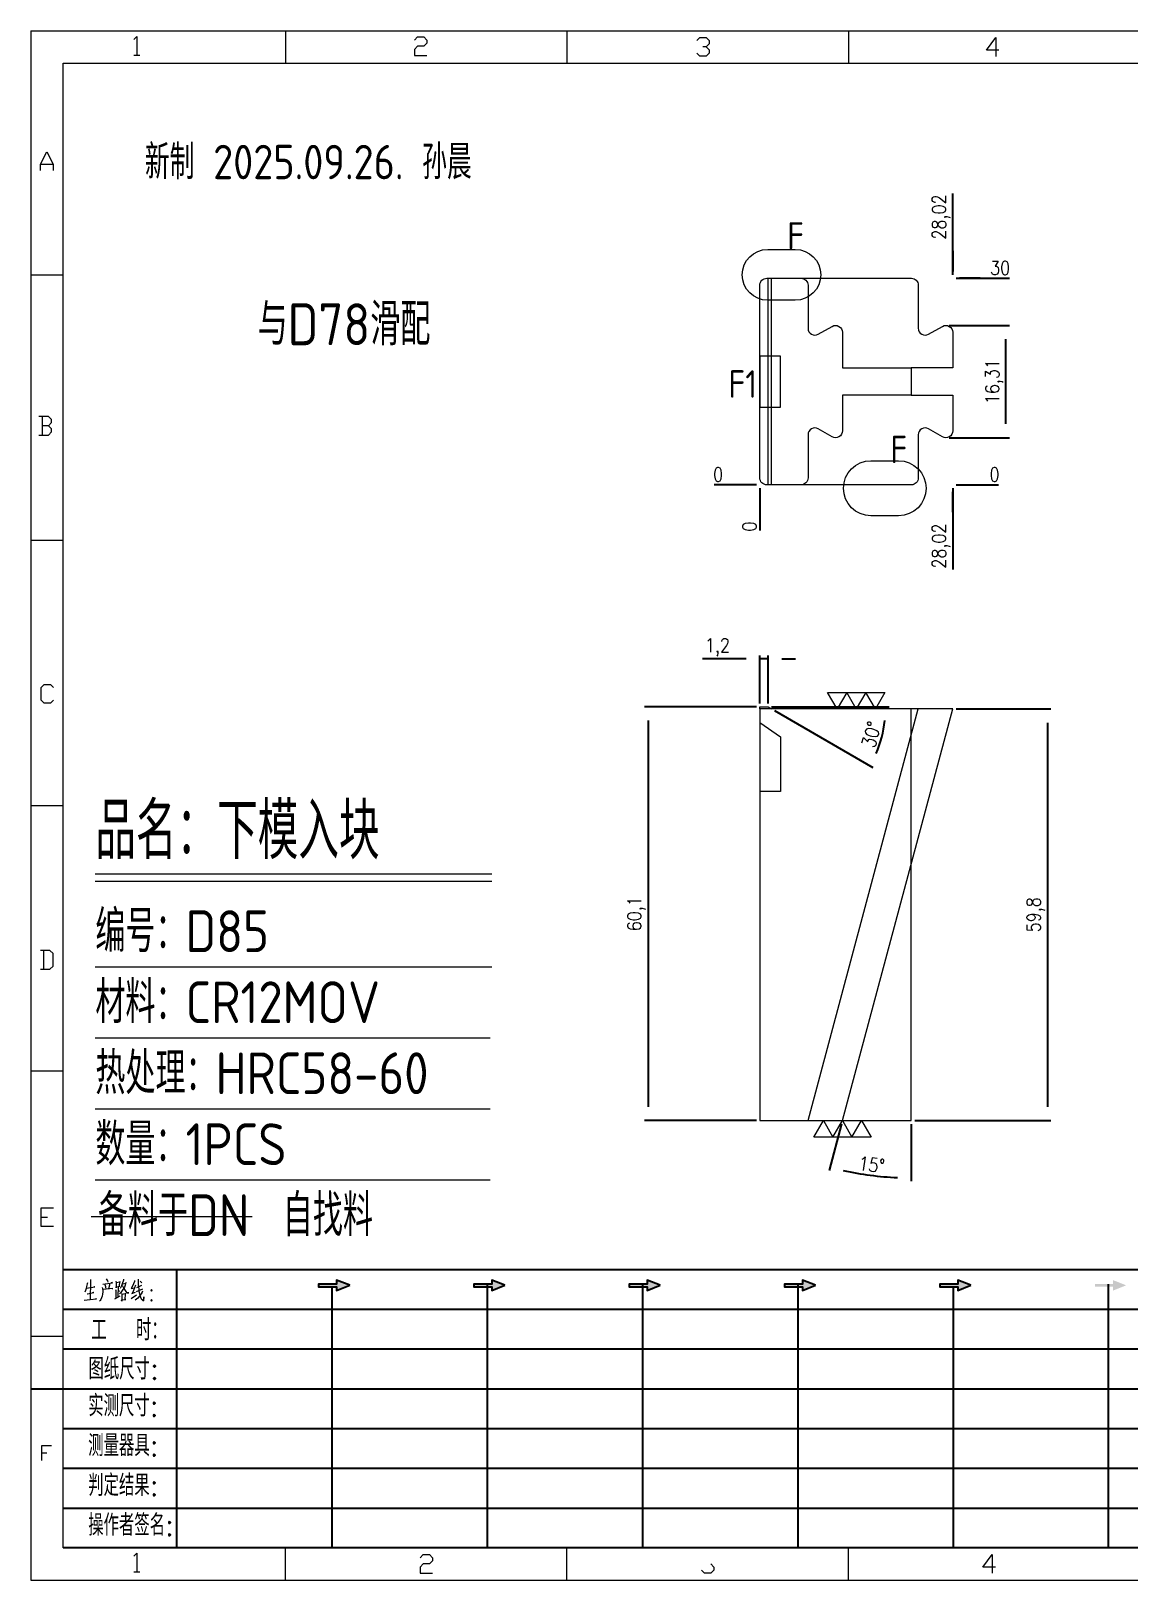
# Model space of a CAD drawing. Header units: millimetres. Extents: x 88508 to 142116, y -5268 to 20283.
# Drawn here: x 111792.8 to 111952.1, y -3084.3 to -2859.3 of the extents above; entities that cross this region are included whole.
import ezdxf
from ezdxf.enums import TextEntityAlignment as Align

# ---------------------------------------------------------------- set-up
doc = ezdxf.new("R2010")
doc.units = ezdxf.units.MM
doc.linetypes.add('HIDDEN', pattern=[0])
for name, color, linetype in [('DIM', 4, 'Continuous'), ('LB', 7, 'Continuous'), ('LB_P', 2, 'Continuous'), ('TEXT', 4, 'Continuous')]:
    doc.layers.add(name, color=color, linetype=linetype)
doc.styles.add('chinesef_fs', font='simplex.shx', dxfattribs={"bigfont": 'gbcbig.shx'})
doc.styles.add('gbenor', font='gbenor.shx', dxfattribs={"bigfont": 'gbcbig.shx'})
doc.styles.add('GBENOR_', font='gbenor.shx', dxfattribs={"bigfont": 'gbcbig'})
doc.styles.get("Standard").update_dxf_attribs({"font": 'txt.shx', "width": 0.85, "bigfont": 'ctxt.shx'})
doc.styles.add('TXT', font='txt.shx', dxfattribs={"width": 0.8, "bigfont": 'ctxt.shx'})
doc.dimstyles.new('T-2-WX', dxfattribs={"dimtxt": 2, "dimasz": 2, "dimexe": 0.5, "dimexo": 0.5, "dimgap": 0.5, "dimtad": 1, "dimtxsty": 'Standard', "dimblk": 'OPEN30', "dimcen": 0, "dimazin": 3, "dimtfac": 1, "dimtmove": 0, "dimatfit": 3, "dimldrblk": 'OPEN30', "dimlwd": -1, "dimlwe": -1})

# ---------------------------------------------------------------- blocks, each defined once
blk = doc.blocks.new('U40')
for points in [[(351.8, 337.7), (351.8, 333.2), (367, 339.3), (351.8, 345.3), (351.8, 340.8), (331.2, 340.8), (331.2, 337.7)], [(545.7, 339.3), (530.6, 345.3), (530.6, 340.8), (509.9, 340.8), (509.9, 337.7), (530.6, 337.7), (530.6, 333.2)], [(724.5, 339.3), (709.3, 345.3), (709.3, 340.8), (688.7, 340.8), (688.7, 337.7), (709.3, 337.7), (709.3, 333.2)], [(903.3, 339.3), (888.1, 345.3), (888.1, 340.8), (867.5, 340.8), (867.5, 337.7), (888.1, 337.7), (888.1, 333.2)], [(1082.1, 339.3), (1066.9, 345.3), (1066.9, 340.8), (1046.3, 340.8), (1046.3, 337.7), (1066.9, 337.7), (1066.9, 333.2)], [(1245.7, 337.7), (1245.7, 333.2), (1260.9, 339.3), (1245.7, 345.3), (1245.7, 340.8), (1225.1, 340.8), (1225.1, 337.7)]]:
    blk.add_hatch(color=3).paths.add_polyline_path(points)
at = {"color": 254, "lineweight": 18}
for p, q in [((0, 1783.5), (0, 0)), ((0, 1783.5), (2530.2, 1783.5)), ((941.1, 1783.5), (941.1, 1746.5)), ((37, 37), (37, 1746.5)), ((37, 1746.5), (2493.2, 1746.5)), ((0, 1502.7), (37, 1502.7)), ((0, 1197.2), (37, 1197.2)), ((0, 891.7), (37, 891.7)), ((0, 586.3), (37, 586.3)), ((0, 280.8), (37, 280.8)), ((37, 37), (2493.2, 37)), ((941.1, 0), (941.1, 37)), ((0, 0), (2530.2, 0))]:
    blk.add_line(p, q, dxfattribs=at)
at = {"color": 254, "linetype": 'Continuous', "lineweight": 18}
for p, q in [((293.1, 1783.5), (293.1, 1746.5)), ((617.1, 1783.5), (617.1, 1746.5)), ((293.1, 0), (293.1, 37)), ((617.1, 0), (617.1, 37))]:
    blk.add_line(p, q, dxfattribs=at)
for p, q in [((38, 357.6), (1598.2, 357.6)), ((38, 311.8), (1598.2, 311.8)), ((37.1, 266), (1598.2, 266)), ((0.1, 220.2), (1598.2, 220.2)), ((37.1, 174.4), (1598.2, 174.4)), ((37.1, 128.6), (1598.2, 128.6)), ((37.1, 82.8), (1598.2, 82.8))]:
    blk.add_line(p, q)
at = {"color": 254}
for p, q in [((167.8, 37), (167.8, 357.6)), ((525.5, 37), (525.5, 340.8)), ((704.3, 37), (704.3, 340.8)), ((883.1, 37), (883.1, 340.8)), ((1240.6, 37), (1240.6, 340.8)), ((346.7, 37), (346.7, 337.9)), ((1061.9, 37), (1061.9, 337.7)), ((1598.2, 37), (38, 37))]:
    blk.add_line(p, q, dxfattribs=at)
at = {"color": 92, "lineweight": 18}
for points in [[(118.3, 1773.7), (121.9, 1777.3), (121.9, 1755.8)], [(441.4, 1773.1), (445, 1776.7), (452.2, 1776.7), (455.8, 1773.1), (455.8, 1769.5), (452.2, 1765.9), (445, 1765.9), (441.4, 1762.3), (441.4, 1755.1), (455.8, 1755.1)], [(766.4, 1772.4), (770, 1776), (777.2, 1776), (780.8, 1772.4), (780.8, 1768.8), (777.2, 1765.2), (773.6, 1765.2)], [(1114.4, 1761.4), (1100, 1761.4), (1110.8, 1775.8), (1110.8, 1754.2)], [(118.3, 1755.8), (125.5, 1755.8)], [(777.2, 1765.2), (780.8, 1761.6), (780.8, 1758), (777.2, 1754.4), (770, 1754.4), (766.4, 1758)], [(11.1, 1622.8), (11.1, 1630), (18.3, 1644.4), (25.5, 1630), (25.5, 1622.8)], [(11.1, 1630), (25.5, 1630)], [(20, 1329), (23.6, 1332.6), (23.6, 1336.2), (20, 1339.8), (9.2, 1339.8)], [(12.8, 1339.8), (12.8, 1318.2)], [(9.2, 1318.2), (20, 1318.2), (23.6, 1321.8), (23.6, 1325.4), (20, 1329), (12.8, 1329)], [(26.1, 1013.2), (22.5, 1009.6), (15.3, 1009.6), (11.7, 1013.2), (11.7, 1027.6), (15.3, 1031.2), (22.5, 1031.2), (26.1, 1027.6)], [(11, 703.2), (21.8, 703.2), (25.4, 706.8), (25.4, 721.2), (21.8, 724.8), (11, 724.8)], [(14.6, 724.8), (14.6, 703.2)], [(26.1, 407), (11.7, 407), (11.7, 428.6), (26.1, 428.6)], [(11.7, 417.8), (18.9, 417.8)], [(12.3, 137.7), (12.3, 155), (23.8, 155)], [(12.3, 146.4), (18.1, 146.4)], [(118.3, 27.4), (121.9, 31), (121.9, 9.4)], [(447.9, 25.7), (451.5, 29.3), (458.7, 29.3), (462.3, 25.7), (462.3, 22.1), (458.7, 18.5), (451.5, 18.5), (447.9, 14.9), (447.9, 7.7), (462.3, 7.7)], [(782.7, 18.5), (786.3, 14.9), (786.3, 11.3), (782.7, 7.7), (775.5, 7.7), (771.9, 11.3)], [(1110.3, 14.9), (1095.9, 14.9), (1106.7, 29.3), (1106.7, 7.7)], [(118.3, 9.4), (125.5, 9.4)]]:
    blk.add_lwpolyline(points, dxfattribs=at)
at = {"color": 92, "lineweight": 0}
for points in [[(65, 342.2), (64.8, 341), (64.1, 337.9), (63.6, 335.7), (62.8, 333.5), (62.1, 331.4)], [(68.4, 345.9), (68.7, 344.4), (68.1, 322.9)], [(82.6, 340.8), (93.7, 342.2), (93.3, 342.4), (92.4, 342)], [(86.1, 336.1), (86, 337.5), (85.3, 339.8)], [(86.7, 346.7), (87.9, 344.6), (88.3, 343)], [(90.3, 341), (90.4, 339.6), (89.1, 335.3)], [(97.8, 344), (98.1, 342.6), (98.1, 340.8), (98.1, 337.9), (98.1, 336.3), (98.2, 337.7), (102.1, 338.3), (101.8, 338.3), (102.1, 343.6), (102.1, 343.2), (102.1, 342.8), (98.2, 342.2)], [(105.5, 341.2), (105.9, 341), (109.6, 341.8), (109.3, 342.6), (108.5, 339.6), (107.6, 337.3), (106.9, 335.9), (105.9, 334.3), (104.3, 332), (103.1, 330.4), (101.9, 329.4)], [(106.6, 346.5), (106.5, 345.2), (105.1, 341.2), (104.2, 338.9), (103.1, 336.3), (102.6, 335.5)], [(104.9, 339.1), (105.3, 338.7), (107, 335.7), (108.6, 333.3), (109.9, 331.2), (110.3, 330.8), (112.6, 330.8), (110.2, 331.2), (109, 332.6)], [(119.3, 344.8), (119.1, 343.8), (116.8, 338.5), (115.4, 335.5), (119.3, 336.3)], [(120.3, 339.4), (118.1, 333.5), (116.4, 330), (116.1, 329.8), (120.5, 331.4)], [(121.7, 336.7), (127.7, 339.6)], [(123.4, 346.5), (123.5, 345.4), (123.5, 340.8), (123.8, 337.3), (124, 335.3), (124.2, 333.1), (124.5, 331), (124.8, 329), (125.2, 327.4), (125.9, 325.7), (126.9, 323.9), (127.9, 322.7), (128.9, 321.7), (129.6, 321.3), (129.9, 326.1), (129.4, 321.5)], [(127.7, 341.6), (127.2, 342.4), (125.7, 344.2)], [(61.4, 322.3), (68.2, 322.9), (75.3, 323.7), (74.9, 323.9), (73.8, 323.5)], [(63.8, 335.9), (73.4, 337.5), (73.1, 337.7), (72.5, 337.3)], [(64.5, 329.6), (64.8, 329.6), (65.1, 329.6), (72.5, 331), (71.9, 331), (70.9, 330.8)], [(82.6, 335.1), (82.6, 331.8), (82.3, 329), (81.9, 326.8), (81.2, 324.9), (80.3, 323.1), (79.6, 321.9), (78.8, 320.9)], [(93.3, 335.5), (94.1, 335.7), (94.3, 335.5), (82.6, 334.3), (82.6, 335.1), (82.2, 336.9)], [(96.5, 323.9), (102.8, 327.2)], [(97.2, 334.3), (97.5, 333.5), (97.7, 324.7)], [(100.2, 337.9), (100.1, 325.9)], [(100.2, 332.6), (102.4, 333.1)], [(104.2, 330), (104.5, 329), (104.5, 321.1), (104.3, 322.1), (104.5, 322.7), (109.2, 323.1), (108.6, 323.1), (109, 329.2), (109, 330), (109.3, 329.4), (108.6, 329.4), (104.6, 328.8)], [(115.3, 324.3), (121.5, 328.2)], [(128.2, 332.4), (128.1, 331.6), (126.9, 329.6), (125.8, 328), (124.5, 326.3), (123, 324.7), (121.4, 323.3), (120.1, 322.3)], [(121.4, 332.2), (128.8, 335.1)]]:
    blk.add_lwpolyline(points, dxfattribs=at)
for points in [[(367, 339.3), (351.8, 345.3), (351.8, 340.8), (331.2, 340.8), (331.2, 337.7), (351.8, 337.7), (351.8, 333.2), (367, 339.3)], [(545.7, 339.3), (530.6, 345.3), (530.6, 340.8), (509.9, 340.8), (509.9, 337.7), (530.6, 337.7), (530.6, 333.2), (545.7, 339.3)], [(724.5, 339.3), (709.3, 345.3), (709.3, 340.8), (688.7, 340.8), (688.7, 337.7), (709.3, 337.7), (709.3, 333.2), (724.5, 339.3)], [(903.3, 339.3), (888.1, 345.3), (888.1, 340.8), (867.5, 340.8), (867.5, 337.7), (888.1, 337.7), (888.1, 333.2), (903.3, 339.3)], [(1082.1, 339.3), (1066.9, 345.3), (1066.9, 340.8), (1046.3, 340.8), (1046.3, 337.7), (1066.9, 337.7), (1066.9, 333.2), (1082.1, 339.3)]]:
    blk.add_lwpolyline(points)
for points in [[(138.7, 332.4), (139.4, 333.5), (138.7, 334.5), (138, 333.5)], [(138.7, 320.9), (139.4, 321.9), (138.7, 322.9), (138, 321.9)]]:
    blk.add_lwpolyline(points, close=True, dxfattribs=at)
at = {"color": 3, "style": 'chinesef_fs'}
for s, p in [('工  时：', (69.5, 275.7)), ('图纸尺寸:', (66.2, 230.9)), ('实测尺寸:', (65.9, 188.4)), ('测量器具:', (65.9, 142.6)), ('判定结果:', (65.9, 96.8)), ('操作者签名:', (65.9, 51))]:
    blk.add_text(s, height=24.57, dxfattribs=at).set_placement(p)
at = {"lineweight": 18, "style": 'GBENOR_'}
blk.add_attdef('文档路径', (2126, 386.9), '', height=17.8, dxfattribs=at)
at = {"lineweight": 20, "style": 'TXT'}
for tag, height, p in [('18-**-**', 16.3, (1866.6, 256.2)), ('客户名称', 16.1, (1741.1, 134, 0)), ('料厚:', 16.1, (1741.3, 93.2, 0))]:
    blk.add_attdef(tag, text='', height=height, dxfattribs=at).set_placement(p, align=Align.MIDDLE)
for tag, p, height in [('88888', (1850.9, 207.5), 14.9), ('材质:', (1691.2, 168, 0), 16.1), ('核准', (1869.4, 127.5, 0), 16.1), ('设计', (1868.8, 88.3, 0), 16.1), ('绘图', (1868.2, 49.1, 0), 16.1)]:
    blk.add_attdef(tag, p, '', height=height, dxfattribs=at)
for tag, p, height, width in [('3', (2234.7, 206.9), 15.8, 0.7), ('4', (2234.7, 167.4), 15.8, 0.7), ('核准日期', (2041.1, 124.2, 0), 16.1, 0.68), ('设计日期', (2041.1, 84.5, 0), 16.1, 0.68), ('1', (2251.9, 85.9), 14.6, 0.7), ('绘图日期', (2040.9, 46.4, 0), 16.1, 0.68), ('2', (2235, 49.2), 14.6, 0.7)]:
    blk.add_attdef(tag, p, '', height=height, dxfattribs=dict(at, width=width))
blk = doc.blocks.new('*D8438')
at = {"layer": 'Defpoints', "color": 0}
for p in [(111898.64, -2925.2), (111926.66, -2925.2), (111931.66, -2925.2)]:
    blk.add_point(p, dxfattribs=at)
at = {"layer": 'DIM', "color": 0, "linetype": 'Continuous'}
blk.add_line((111927.16, -2925.2), (111933.29, -2925.2), dxfattribs=at)
at = {"layer": 'DIM', "color": 0, "lineweight": 5, "insert": (111932.73, -2923.7), "char_height": 2, "attachment_point": 5}
blk.add_mtext('0', dxfattribs=at)
blk = doc.blocks.new('_Open30')
blk = doc.blocks.new('*D8439')
at = {"layer": 'Defpoints', "color": 0}
for p in [(111926.66, -2895.2), (111931.66, -2895.2), (111898.64, -2925.2)]:
    blk.add_point(p, dxfattribs=at)
at = {"layer": 'DIM', "color": 0, "linetype": 'Continuous'}
for p, q in [((111927.16, -2895.2), (111930.66, -2895.2)), ((111930.66, -2895.2), (111927.66, -2895.2)), ((111927.66, -2895.2), (111934.91, -2895.2))]:
    blk.add_line(p, q, dxfattribs=at)
at = {"layer": 'DIM', "color": 0, "lineweight": 5, "insert": (111933.53, -2893.7), "char_height": 2, "attachment_point": 5}
blk.add_mtext('30', dxfattribs=at)
blk = doc.blocks.new('*D8440')
at = {"layer": 'Defpoints', "color": 0}
for p in [(111893.64, -2925.2), (111898.64, -2925.2), (111898.64, -2925.2)]:
    blk.add_point(p, dxfattribs=at)
at = {"layer": 'DIM', "color": 0, "linetype": 'Continuous'}
blk.add_line((111898.14, -2925.2), (111892, -2925.2), dxfattribs=at)
at = {"layer": 'DIM', "color": 0, "lineweight": 5, "insert": (111892.57, -2923.7), "char_height": 2, "attachment_point": 5}
blk.add_mtext('0', dxfattribs=at)
blk = doc.blocks.new('*D8441')
at = {"layer": 'Defpoints', "color": 0}
for p in [(111898.64, -2925.2), (111926.66, -2925.2), (111926.66, -2930.2)]:
    blk.add_point(p, dxfattribs=at)
at = {"layer": 'DIM', "color": 0, "linetype": 'Continuous'}
for p, q in [((111926.66, -2925.7), (111926.66, -2929.2)), ((111926.66, -2929.2), (111926.66, -2926.2)), ((111926.66, -2926.2), (111926.66, -2937.5))]:
    blk.add_line(p, q, dxfattribs=at)
at = {"layer": 'DIM', "color": 0, "lineweight": 5, "insert": (111924.97, -2934.1), "char_height": 2, "attachment_point": 5, "rotation": 90}
blk.add_mtext('28,02', dxfattribs=at)
blk = doc.blocks.new('*D8442')
at = {"layer": 'Defpoints', "color": 0}
for p in [(111898.64, -2925.2), (111898.64, -2925.2), (111898.64, -2930.2)]:
    blk.add_point(p, dxfattribs=at)
at = {"layer": 'DIM', "color": 0, "linetype": 'Continuous'}
blk.add_line((111898.64, -2925.7), (111898.64, -2931.84), dxfattribs=at)
at = {"layer": 'DIM', "color": 0, "lineweight": 5, "insert": (111897.14, -2931.27), "char_height": 2, "attachment_point": 5, "rotation": 90}
blk.add_mtext('0', dxfattribs=at)
blk = doc.blocks.new('*D8443')
at = {"layer": 'Defpoints', "color": 0}
for p in [(111926.66, -2890.2), (111926.66, -2895.2), (111898.64, -2925.2)]:
    blk.add_point(p, dxfattribs=at)
at = {"layer": 'DIM', "color": 0, "linetype": 'Continuous'}
for p, q in [((111926.66, -2894.2), (111926.66, -2882.9)), ((111926.66, -2894.7), (111926.66, -2891.2)), ((111926.66, -2891.2), (111926.66, -2894.2))]:
    blk.add_line(p, q, dxfattribs=at)
at = {"layer": 'DIM', "color": 0, "lineweight": 5, "insert": (111924.97, -2886.3), "char_height": 2, "attachment_point": 5, "rotation": 90}
blk.add_mtext('28,02', dxfattribs=at)
blk = doc.blocks.new('*D8453')
at = {"layer": 'Defpoints', "color": 0}
for p in [(111925.66, -2902.05), (111934.39, -2902.05), (111925.66, -2918.36)]:
    blk.add_point(p, dxfattribs=at)
at = {"layer": 'DIM', "color": 0, "linetype": 'Continuous'}
for p, q in [((111926.16, -2902.05), (111934.89, -2902.05)), ((111934.39, -2916.36), (111934.39, -2904.05)), ((111926.16, -2918.36), (111934.89, -2918.36))]:
    blk.add_line(p, q, dxfattribs=at)
at = {"layer": 'DIM', "color": 0, "lineweight": 5, "insert": (111932.7, -2910.2), "char_height": 2, "attachment_point": 5, "rotation": 90}
blk.add_mtext('16,31', dxfattribs=at)
blk = doc.blocks.new('*D8454')
at = {"layer": 'Defpoints', "color": 0}
for p in [(111926.66, -2957.76), (111920.63, -3017.56), (111940.41, -3017.56)]:
    blk.add_point(p, dxfattribs=at)
at = {"layer": 'DIM', "color": 0, "linetype": 'Continuous'}
for p, q in [((111927.16, -2957.76), (111940.91, -2957.76)), ((111940.41, -2959.76), (111940.41, -3015.56)), ((111921.13, -3017.56), (111940.91, -3017.56))]:
    blk.add_line(p, q, dxfattribs=at)
at = {"layer": 'DIM', "color": 0, "lineweight": 5, "insert": (111938.72, -2987.66), "char_height": 2, "attachment_point": 5, "rotation": 90}
blk.add_mtext('59,8', dxfattribs=at)
blk = doc.blocks.new('*D8455')
at = {"layer": 'Defpoints', "color": 0}
for p in [(111920.63, -2957.76), (111926.66, -2957.76), (111910.64, -3017.56), (111920.63, -3017.56), (111912.71, -3025.19)]:
    blk.add_point(p, dxfattribs=at)
at = {"layer": 'DIM', "color": 0, "linetype": 'Continuous'}
for p, q in [((111910.51, -3018.05), (111908.69, -3024.81)), ((111920.63, -3018.06), (111920.63, -3026.38))]:
    blk.add_line(p, q, dxfattribs=at)
blk.add_arc((111920.63, -2980.25), 45.63, 257.5115, 267.4885, dxfattribs=at)
at = {"layer": 'DIM', "color": 0, "lineweight": 5, "insert": (111914.88, -3023.96), "char_height": 2, "attachment_point": 5, "rotation": 352.5}
blk.add_mtext('15%%d', dxfattribs=at)
blk = doc.blocks.new('*D9969')
at = {"layer": 'Defpoints', "color": 0}
for p in [(111898.64, -2957.46), (111882.4, -3017.56), (111898.64, -3017.56)]:
    blk.add_point(p, dxfattribs=at)
at = {"layer": 'DIM', "color": 0}
for p, q in [((111898.14, -2957.46), (111881.9, -2957.46)), ((111882.4, -2959.46), (111882.4, -3015.56)), ((111898.14, -3017.56), (111881.9, -3017.56))]:
    blk.add_line(p, q, dxfattribs=at)
at = {"layer": 'DIM', "color": 0, "lineweight": 5, "insert": (111880.71, -2987.51), "char_height": 2, "attachment_point": 5, "rotation": 90}
blk.add_mtext('60,1', dxfattribs=at)
blk = doc.blocks.new('*D9970')
at = {"layer": 'Defpoints', "color": 0}
for p in [(111898.64, -2957.46), (111899.84, -2957.46), (111899.84, -2957.46), (111900.35, -2957.76), (111915.88, -2963.3)]:
    blk.add_point(p, dxfattribs=at)
at = {"layer": 'DIM', "color": 0}
for p, q in [((111900.34, -2957.46), (111917.41, -2957.46)), ((111900.79, -2958.01), (111915.06, -2966.25))]:
    blk.add_line(p, q, dxfattribs=at)
blk.add_arc((111899.84, -2957.46), 17.08, 336.7141, 353.2859, dxfattribs=at)
at = {"layer": 'DIM', "color": 0, "lineweight": 5, "insert": (111914.84, -2961.48), "char_height": 2, "attachment_point": 5, "rotation": 75}
blk.add_mtext('30%%d', dxfattribs=at)
blk = doc.blocks.new('*D9971')
at = {"layer": 'Defpoints', "color": 0}
for p in [(111898.64, -2950.5), (111898.64, -2957.46), (111899.84, -2957.46)]:
    blk.add_point(p, dxfattribs=at)
at = {"layer": 'DIM', "color": 0}
for p, q in [((111896.64, -2950.5), (111890.32, -2950.5)), ((111898.64, -2956.96), (111898.64, -2950)), ((111899.84, -2950.5), (111898.64, -2950.5)), ((111899.84, -2956.96), (111899.84, -2950)), ((111901.84, -2950.5), (111903.84, -2950.5))]:
    blk.add_line(p, q, dxfattribs=at)
at = {"layer": 'DIM', "color": 0, "lineweight": 5, "insert": (111892.48, -2948.81), "char_height": 2, "attachment_point": 5}
blk.add_mtext('1,2', dxfattribs=at)

msp = doc.modelspace()

# ---------------------------------------------------------------- linework, layer by layer
at = {"layer": 'DIM', "color": 4, "linetype": 'Continuous', "lineweight": 5}
for p, q in [((111802.117, -2981.705), (111859.733, -2981.705)), ((111802.117, -2982.767), (111859.733, -2982.767)), ((111802.117, -2995.206), (111859.733, -2995.206)), ((111802.117, -3005.521), (111859.483, -3005.521)), ((111802.117, -3015.836), (111859.483, -3015.836)), ((111802.117, -3026.151), (111859.483, -3026.151))]:
    msp.add_line(p, q, dxfattribs=at)
at = {"layer": 'LB', "lineweight": 5}
msp.add_line((111824.878, -3031.534), (111801.533, -3031.534), dxfattribs=at)
at = {"layer": 'LB_P', "lineweight": 5}
for p, q in [((111899.835, -2925.203), (111899.835, -2895.203)), ((111900.355, -2925.203), (111900.355, -2895.203))]:
    msp.add_line(p, q, dxfattribs=at)
at = {"layer": 'LB_P', "color": 94, "linetype": 'Continuous', "lineweight": 5}
for points in [[(111899.785, -2898.403, -1), (111899.785, -2891.003), (111903.785, -2891.003, -1), (111903.785, -2898.403)], [(111914.785, -2929.703, -1), (111914.785, -2921.703), (111918.785, -2921.703, -1), (111918.785, -2929.703)]]:
    msp.add_lwpolyline(points, format="xyb", close=True, dxfattribs=at)
at = {"layer": 'LB_P', "lineweight": 5}
msp.add_lwpolyline([(111923.159, -2917.069, 0.5773503), (111921.659, -2917.935), (111921.659, -2924.203, -0.4142136), (111920.659, -2925.203), (111899.635, -2925.203, -0.4142136), (111898.635, -2924.203), (111898.635, -2896.203, -0.4142136), (111899.635, -2895.203), (111920.659, -2895.203, -0.4142136), (111921.659, -2896.203), (111921.659, -2902.471, 0.5773503), (111923.159, -2903.337), (111925.159, -2902.182, -0.5773503), (111926.659, -2903.048), (111926.659, -2908.203), (111920.632, -2908.203), (111920.632, -2912.203), (111926.659, -2912.203), (111926.659, -2917.358, -0.5773503), (111925.159, -2918.224)], format="xyb", close=True, dxfattribs=at)
at = {"layer": 'LB_P', "linetype": 'HIDDEN', "lineweight": 5}
msp.add_lwpolyline([(111904.635, -2895.203, -0.4142136), (111905.635, -2896.203), (111905.635, -2902.471, 0.5773503), (111907.135, -2903.337), (111909.135, -2902.182, -0.5773503), (111910.635, -2903.048), (111910.635, -2908.203), (111920.632, -2908.203), (111920.632, -2912.203), (111910.635, -2912.203), (111910.635, -2917.358, -0.5773503), (111909.135, -2918.224), (111907.135, -2917.069, 0.5773503), (111905.635, -2917.935), (111905.635, -2924.203, -0.4142136), (111904.635, -2925.203)], format="xyb", dxfattribs=at)
msp.add_lwpolyline([(111901.637, -2913.899), (111901.637, -2906.513), (111898.635, -2906.513), (111898.635, -2913.899)], close=True, dxfattribs=at)
at = {"layer": 'LB_P', "lineweight": 5}
msp.add_lwpolyline([(111898.635, -2957.463), (111899.835, -2957.463), (111900.355, -2957.763), (111898.635, -2957.763)], close=True, dxfattribs=at)
at = {"layer": 'LB_P', "linetype": 'Continuous', "lineweight": 5}
msp.add_lwpolyline([(111910.635, -3017.563), (111926.659, -2957.763), (111898.635, -2957.763), (111898.635, -3017.563), (111920.632, -3017.563), (111920.632, -2957.763)], dxfattribs=at)
at = {"layer": 'LB_P', "lineweight": 5}
msp.add_lwpolyline([(111905.635, -3017.563), (111921.659, -2957.763)], dxfattribs=at)
at = {"layer": 'LB_P', "linetype": 'HIDDEN', "lineweight": 5}
msp.add_lwpolyline([(111898.635, -2959.717), (111901.637, -2961.819), (111901.637, -2969.763), (111898.635, -2969.763)], dxfattribs=at)
at = {"layer": 'TEXT', "color": 4, "linetype": 'Continuous', "lineweight": 5}
for points in [[(111916.804, -2955.363), (111915.418, -2957.763), (111914.033, -2955.363), (111912.647, -2957.763), (111911.261, -2955.363), (111909.876, -2957.763), (111908.49, -2955.363), (111916.804, -2955.363)], [(111906.478, -3019.963), (111907.864, -3017.563), (111909.25, -3019.963), (111910.635, -3017.563), (111912.021, -3019.963), (111913.407, -3017.563), (111914.792, -3019.963), (111906.478, -3019.963)]]:
    msp.add_lwpolyline(points, close=True, dxfattribs=at)

# ---------------------------------------------------------------- block references
at = {"ltscale": 3, "xscale": 0.1261676565939178, "yscale": 0.1261676565939178, "zscale": 0.1261676565939178}
msp.add_blockref('U40', (111792.77, -3084.296), dxfattribs=at)

# ---------------------------------------------------------------- texts
at = {"layer": 'DIM', "color": 3, "linetype": 'Continuous', "lineweight": 5, "style": 'gbenor'}
for s, height, p in [('品名：下模入块', 8.1915, (111802.117, -2979.581)), ('编号：D85', 6.0678, (111802.117, -2993.082)), ('材料：CR12MOV', 6.0678, (111802.117, -3003.397)), ('热处理：HRC58-60', 6.06778, (111802.117, -3013.713)), ('数量：1PCS', 6.0678, (111802.117, -3024.028)), ('备料于DN', 6.0678, (111802.486, -3034.343)), ('自找料', 6.0678, (111829.345, -3034.343))]:
    msp.add_text(s, height=height, dxfattribs=at).set_placement(p)
at = {"layer": 'LB_P', "color": 6, "lineweight": 5, "style": 'gbenor'}
msp.add_text('新制 2025.09.26. 孙晨', height=5, dxfattribs=at).set_placement((111833.057, -2878.054), align=Align.MIDDLE)
at = {"layer": 'LB_P', "color": 4, "linetype": 'Continuous', "lineweight": 5, "style": 'gbenor'}
for s, p in [('F', (111903.837, -2889.065)), ('F1', (111896.157, -2910.559)), ('F', (111918.837, -2920.065))]:
    msp.add_text(s, height=4, dxfattribs=at).set_placement(p, align=Align.MIDDLE_CENTER)
at = {"layer": 'TEXT', "color": 4, "lineweight": 5, "style": 'gbenor'}
msp.add_text('与D78滑配', height=6.075, dxfattribs=at).set_placement((111825.679, -2904.918))

# ---------------------------------------------------------------- dimensions: what is measured, and where the dimension line sits
at = {"layer": 'DIM', "color": 4, "linetype": 'Continuous', "lineweight": 5}
for feature_location, offset, dtype, origin, picture, middle in [((111926.659, -2895.203), (0, 5), 1, (111898.635, -2925.203), '*D8443', (111924.968, -2886.303)), ((111926.659, -2895.203), (5, 0), 0, (111898.635, -2925.203), '*D8439', (111933.535, -2893.703)), ((111898.635275033, -2925.203082346), (-5, 0), 0, (111898.635275033, -2925.203082346), '*D8440', (111892.568608367, -2923.703082346)), ((111926.658636761, -2925.203082346), (5, 0), 0, (111898.635275033, -2925.203082346), '*D8438', (111932.725303428, -2923.703082346)), ((111898.635275033, -2925.203082346), (0, -5), 1, (111898.635275033, -2925.203082346), '*D8442', (111897.135275033, -2931.269749013)), ((111926.659, -2925.203), (0, -5), 1, (111898.635, -2925.203), '*D8441', (111924.968, -2934.103))]:
    dim = msp.add_ordinate_dim(feature_location=feature_location, offset=offset, dtype=dtype, origin=origin, dimstyle='T-2-WX', dxfattribs=at)
    dim.commit()
    dim.dimension.update_dxf_attribs({"geometry": picture, "text_midpoint": middle})
for base, p1, p2, picture, middle in [((111934.39, -2902.048), (111925.659, -2918.358), (111925.659, -2902.048), '*D8453', (111932.699, -2910.203)), ((111940.407, -3017.563), (111926.659, -2957.763), (111920.632, -3017.563), '*D8454', (111938.716, -2987.663))]:
    dim = msp.add_linear_dim(base=base, p1=p1, p2=p2, angle=90, dimstyle='T-2-WX', dxfattribs=at)
    dim.commit()
    dim.dimension.update_dxf_attribs({"geometry": picture, "text_midpoint": middle})
at = {"layer": 'DIM', "lineweight": 5}
dim = msp.add_linear_dim(base=(111898.635, -2950.504), p1=(111899.835, -2957.463), p2=(111898.635, -2957.463), dimstyle='T-2-WX', dxfattribs=at)
dim.commit()
dim.dimension.update_dxf_attribs({"geometry": '*D9971', "text_midpoint": (111892.476, -2948.814)})
dim = msp.add_linear_dim(base=(111882.404, -3017.563), p1=(111898.635, -2957.463), p2=(111898.635, -3017.563), angle=90, dimstyle='T-2-WX', dxfattribs=at)
dim.commit()
dim.dimension.update_dxf_attribs({"geometry": '*D9969', "text_midpoint": (111880.714, -2987.513)})
dim = msp.add_angular_dim_2l(base=(111915.8826, -2963.3038), line1=((111899.8353, -2957.463), (111900.3549, -2957.763)), line2=((111898.6353, -2957.463), (111899.8353, -2957.463)), dimstyle='T-2-WX', dxfattribs=at)
dim.commit()
dim.dimension.update_dxf_attribs({"geometry": '*D9970', "text_midpoint": (111914.8357, -2961.4824)})
at = {"layer": 'DIM', "color": 4, "linetype": 'Continuous', "lineweight": 5}
dim = msp.add_angular_dim_2l(base=(111912.709, -3025.189), line1=((111910.635, -3017.563), (111926.659, -2957.763)), line2=((111920.632, -3017.563), (111920.632, -2957.763)), dimstyle='T-2-WX', dxfattribs=at)
dim.commit()
dim.dimension.update_dxf_attribs({"geometry": '*D8455', "text_midpoint": (111914.879, -3023.958)})

doc.saveas('drawing.dxf')
